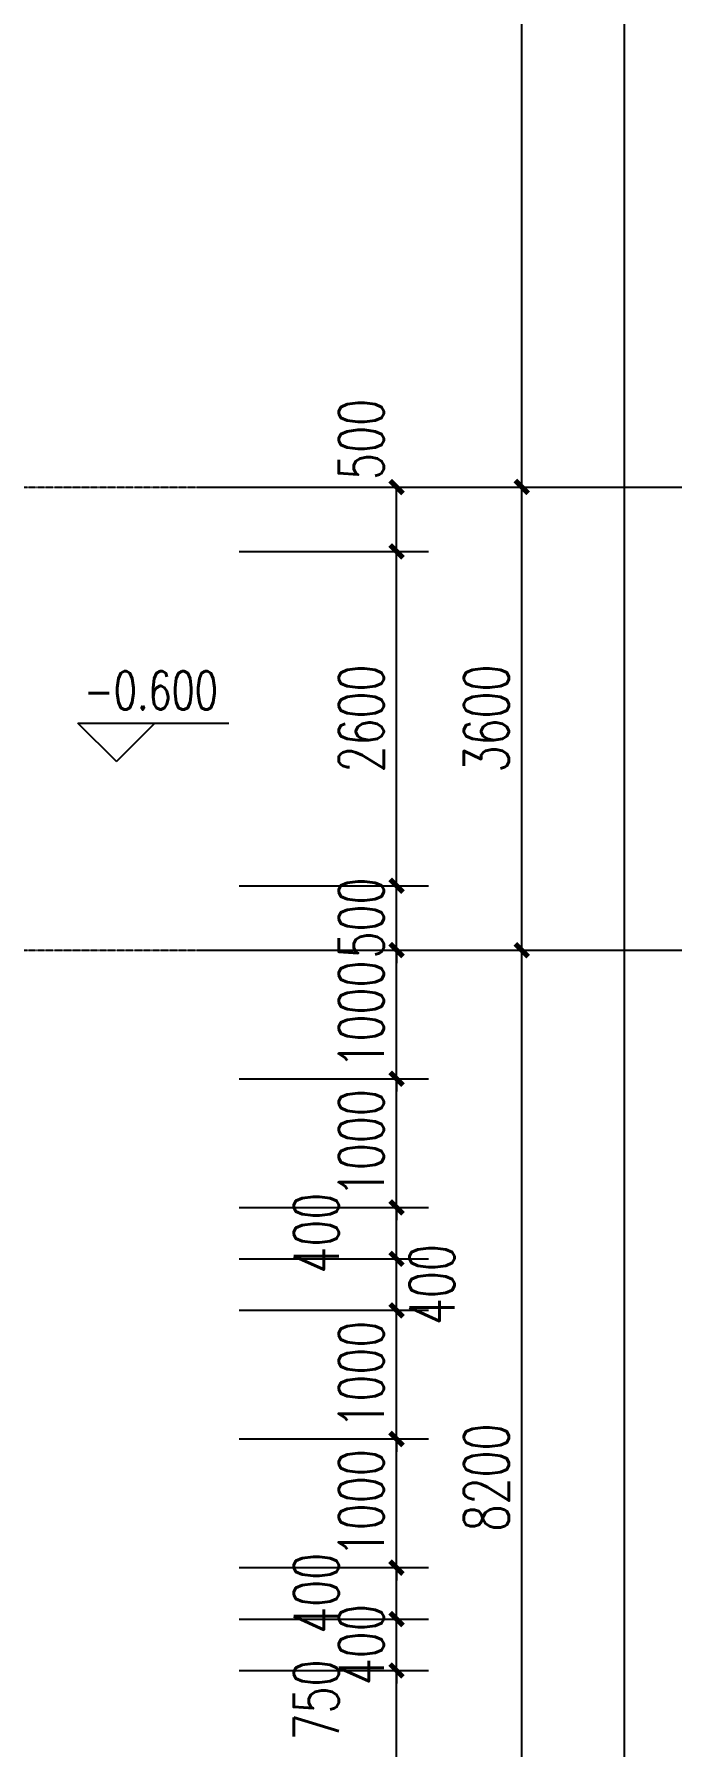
# Model space of a CAD drawing. Header units: millimetres. Extents: x 0 to 118900, y 0 to 84100.
# Drawn here: x 87703 to 92665, y 57597 to 70910 of the extents above; entities that cross this region are included whole.
import ezdxf

# ---------------------------------------------------------------- set-up
doc = ezdxf.new("R2010")
doc.units = ezdxf.units.MM
doc.linetypes.add('DOTE', pattern=[2.42, 2, -0.2, 0.02, -0.2])
for name, color, linetype in [('AXIS', 3, 'Continuous'), ('DIM_ELEV', 3, 'Continuous'), ('DOTE', 1, 'DOTE'), ('PUB_DIM', 3, 'Continuous'), ('PUB_TEXT', 7, 'Continuous')]:
    doc.layers.add(name, color=color, linetype=linetype)
doc.styles.add('_TCH_DIM', font='SIMPLEX', dxfattribs={"bigfont": 'GBCBIG'})
doc.styles.add('DIM_FONT', font='SIMPLEX', dxfattribs={"width": 0.7, "bigfont": 'GBCBIG'})
doc.dimstyles.new('_TCH_ARCH&&100', dxfattribs={"dimtxt": 350, "dimasz": 100, "dimexe": 250, "dimexo": 300, "dimgap": 100, "dimtad": 1, "dimdec": 0, "dimzin": 0, "dimdsep": 46, "dimtxsty": 'DIM_FONT', "dimblk": 'ARCHTICK', "dimcen": 0.09, "dimclrt": 7, "dimazin": 2, "dimtfac": 1, "dimtdec": 0, "dimtix": 1, "dimtmove": 2, "dimatfit": 3, "dimldrblk": 'ARCHTICK', "dimfxl": 1, "dimtolj": 1, "dimtzin": 0, "dimarcsym": 0})

# ---------------------------------------------------------------- blocks, each defined once
blk = doc.blocks.new('_ArchTick')
at = {"color": 0, "linetype": 'ByBlock', "const_width": 0.4}
blk.add_lwpolyline([(-0.5, -0.5), (0.5, 0.5)], dxfattribs=at)
blk = doc.blocks.new('*D77')
at = {"layer": 'AXIS', "color": 0, "lineweight": -2, "transparency": 16777216}
for p, q in [((796344, 1609853), (799594, 1609853)), ((799344, 1542653), (799344, 1609853)), ((796344, 1542653), (799594, 1542653))]:
    blk.add_line(p, q, dxfattribs=at)
at = {"layer": 'Defpoints', "color": 0, "transparency": 16777216}
for p in [(796044, 1609853), (799344, 1609853), (796044, 1542653)]:
    blk.add_point(p, dxfattribs=at)
at = {"layer": 'AXIS', "color": 0, "lineweight": -2, "transparency": 16777216, "xscale": 100, "yscale": 100, "zscale": 100}
for p, rotation in [((799344, 1609853), 90), ((799344, 1542653), 270)]:
    blk.add_blockref('_ArchTick', p, dxfattribs=dict(at, rotation=rotation))
at = {"layer": 'AXIS', "color": 7, "transparency": 16777216, "insert": (799069, 1576253), "char_height": 350, "attachment_point": 5, "rotation": 90, "style": 'DIM_FONT'}
blk.add_mtext('\\A1;67200', dxfattribs=at)
blk = doc.blocks.new('*D85')
at = {"layer": 'AXIS', "color": 0, "lineweight": -2, "transparency": 16777216}
for p, q in [((796344, 1598053), (798794, 1598053)), ((798544, 1589853), (798544, 1598053)), ((796344, 1589853), (798794, 1589853))]:
    blk.add_line(p, q, dxfattribs=at)
at = {"layer": 'Defpoints', "color": 0, "transparency": 16777216}
for p in [(796044, 1598053), (798544, 1598053), (796044, 1589853)]:
    blk.add_point(p, dxfattribs=at)
at = {"layer": 'AXIS', "color": 0, "lineweight": -2, "transparency": 16777216, "xscale": 100, "yscale": 100, "zscale": 100}
for p, rotation in [((798544, 1598053), 90), ((798544, 1589853), 270)]:
    blk.add_blockref('_ArchTick', p, dxfattribs=dict(at, rotation=rotation))
at = {"layer": 'AXIS', "color": 7, "transparency": 16777216, "insert": (798269, 1593953), "char_height": 350, "attachment_point": 5, "rotation": 90, "style": 'DIM_FONT'}
blk.add_mtext('\\A1;8200', dxfattribs=at)
blk = doc.blocks.new('*D86')
at = {"layer": 'AXIS', "color": 0, "lineweight": -2, "transparency": 16777216}
for p, q in [((796344, 1601653), (798794, 1601653)), ((798544, 1598053), (798544, 1601653)), ((796344, 1598053), (798794, 1598053))]:
    blk.add_line(p, q, dxfattribs=at)
at = {"layer": 'Defpoints', "color": 0, "transparency": 16777216}
for p in [(796044, 1601653), (798544, 1601653), (796044, 1598053)]:
    blk.add_point(p, dxfattribs=at)
at = {"layer": 'AXIS', "color": 0, "lineweight": -2, "transparency": 16777216, "xscale": 100, "yscale": 100, "zscale": 100}
for p, rotation in [((798544, 1601653), 90), ((798544, 1598053), 270)]:
    blk.add_blockref('_ArchTick', p, dxfattribs=dict(at, rotation=rotation))
at = {"layer": 'AXIS', "color": 7, "transparency": 16777216, "insert": (798269, 1599853), "char_height": 350, "attachment_point": 5, "rotation": 90, "style": 'DIM_FONT'}
blk.add_mtext('\\A1;3600', dxfattribs=at)
blk = doc.blocks.new('*D87')
at = {"layer": 'AXIS', "color": 0, "lineweight": -2, "transparency": 16777216}
for p, q in [((796344, 1609853), (798794, 1609853)), ((798544, 1601653), (798544, 1609853)), ((796344, 1601653), (798794, 1601653))]:
    blk.add_line(p, q, dxfattribs=at)
at = {"layer": 'Defpoints', "color": 0, "transparency": 16777216}
for p in [(796044, 1609853), (798544, 1609853), (796044, 1601653)]:
    blk.add_point(p, dxfattribs=at)
at = {"layer": 'AXIS', "color": 0, "lineweight": -2, "transparency": 16777216, "xscale": 100, "yscale": 100, "zscale": 100}
for p, rotation in [((798544, 1609853), 90), ((798544, 1601653), 270)]:
    blk.add_blockref('_ArchTick', p, dxfattribs=dict(at, rotation=rotation))
at = {"layer": 'AXIS', "color": 7, "transparency": 16777216, "insert": (798269, 1605753), "char_height": 350, "attachment_point": 5, "rotation": 90, "style": 'DIM_FONT'}
blk.add_mtext('\\A1;8200', dxfattribs=at)
blk = doc.blocks.new('*D263')
at = {"layer": 'Defpoints', "color": 0, "transparency": 16777216}
for p in [(88998, 58190), (90523, 58190), (88998, 57440)]:
    blk.add_point(p, dxfattribs=at)
at = {"layer": 'PUB_DIM', "color": 0, "lineweight": -2, "transparency": 16777216}
for p, q in [((89298, 58190), (90773, 58190)), ((90523, 57440), (90523, 58190)), ((89298, 57440), (90773, 57440))]:
    blk.add_line(p, q, dxfattribs=at)
at = {"layer": 'PUB_DIM', "color": 0, "lineweight": -2, "transparency": 16777216, "xscale": 100, "yscale": 100, "zscale": 100}
for p, rotation in [((90523, 58190), 90), ((90523, 57440), 270)]:
    blk.add_blockref('_ArchTick', p, dxfattribs=dict(at, rotation=rotation))
at = {"layer": 'PUB_DIM', "color": 7, "transparency": 16777216, "insert": (89898, 57960), "char_height": 350, "attachment_point": 5, "rotation": 90, "style": 'DIM_FONT'}
blk.add_mtext('\\A1;750', dxfattribs=at)
blk = doc.blocks.new('*D264')
at = {"layer": 'Defpoints', "color": 0, "transparency": 16777216}
for p in [(88998, 58590), (90523, 58590), (88998, 58190)]:
    blk.add_point(p, dxfattribs=at)
at = {"layer": 'PUB_DIM', "color": 0, "lineweight": -2, "transparency": 16777216}
for p, q in [((89298, 58590), (90773, 58590)), ((90523, 58590), (90523, 58690)), ((90523, 58190), (90523, 58590)), ((89298, 58190), (90773, 58190)), ((90523, 58190), (90523, 58090))]:
    blk.add_line(p, q, dxfattribs=at)
at = {"layer": 'PUB_DIM', "color": 0, "lineweight": -2, "transparency": 16777216, "xscale": 100, "yscale": 100, "zscale": 100}
for p, rotation in [((90523, 58590), 270), ((90523, 58190), 90)]:
    blk.add_blockref('_ArchTick', p, dxfattribs=dict(at, rotation=rotation))
at = {"layer": 'PUB_DIM', "color": 7, "transparency": 16777216, "insert": (90248, 58390), "char_height": 350, "attachment_point": 5, "rotation": 90, "style": 'DIM_FONT'}
blk.add_mtext('\\A1;400', dxfattribs=at)
blk = doc.blocks.new('*D265')
at = {"layer": 'Defpoints', "color": 0, "transparency": 16777216}
for p in [(88998, 58990), (90523, 58990), (88998, 58590)]:
    blk.add_point(p, dxfattribs=at)
at = {"layer": 'PUB_DIM', "color": 0, "lineweight": -2, "transparency": 16777216}
for p, q in [((89298, 58990), (90773, 58990)), ((90523, 58590), (90523, 58990)), ((89298, 58590), (90773, 58590))]:
    blk.add_line(p, q, dxfattribs=at)
at = {"layer": 'PUB_DIM', "color": 0, "lineweight": -2, "transparency": 16777216, "xscale": 100, "yscale": 100, "zscale": 100}
for p, rotation in [((90523, 58990), 90), ((90523, 58590), 270)]:
    blk.add_blockref('_ArchTick', p, dxfattribs=dict(at, rotation=rotation))
at = {"layer": 'PUB_DIM', "color": 7, "transparency": 16777216, "insert": (89898, 58790), "char_height": 350, "attachment_point": 5, "rotation": 90, "style": 'DIM_FONT'}
blk.add_mtext('\\A1;400', dxfattribs=at)
blk = doc.blocks.new('*D266')
at = {"layer": 'Defpoints', "color": 0, "transparency": 16777216}
for p in [(88998, 59990), (90523, 59990), (88998, 58990)]:
    blk.add_point(p, dxfattribs=at)
at = {"layer": 'PUB_DIM', "color": 0, "lineweight": -2, "transparency": 16777216}
for p, q in [((90523, 59990), (90523, 60090)), ((89298, 59990), (90773, 59990)), ((90523, 58990), (90523, 59990)), ((89298, 58990), (90773, 58990)), ((90523, 58990), (90523, 58890))]:
    blk.add_line(p, q, dxfattribs=at)
at = {"layer": 'PUB_DIM', "color": 0, "lineweight": -2, "transparency": 16777216, "xscale": 100, "yscale": 100, "zscale": 100}
for p, rotation in [((90523, 59990), 270), ((90523, 58990), 90)]:
    blk.add_blockref('_ArchTick', p, dxfattribs=dict(at, rotation=rotation))
at = {"layer": 'PUB_DIM', "color": 7, "transparency": 16777216, "insert": (90248, 59490), "char_height": 350, "attachment_point": 5, "rotation": 90, "style": 'DIM_FONT'}
blk.add_mtext('\\A1;1000', dxfattribs=at)
blk = doc.blocks.new('*D267')
at = {"layer": 'Defpoints', "color": 0, "transparency": 16777216}
for p in [(88998, 60990), (90523, 60990), (88998, 59990)]:
    blk.add_point(p, dxfattribs=at)
at = {"layer": 'PUB_DIM', "color": 0, "lineweight": -2, "transparency": 16777216}
for p, q in [((89298, 60990), (90773, 60990)), ((90523, 60990), (90523, 61090)), ((90523, 59990), (90523, 60990)), ((89298, 59990), (90773, 59990)), ((90523, 59990), (90523, 59890))]:
    blk.add_line(p, q, dxfattribs=at)
at = {"layer": 'PUB_DIM', "color": 0, "lineweight": -2, "transparency": 16777216, "xscale": 100, "yscale": 100, "zscale": 100}
for p, rotation in [((90523, 60990), 270), ((90523, 59990), 90)]:
    blk.add_blockref('_ArchTick', p, dxfattribs=dict(at, rotation=rotation))
at = {"layer": 'PUB_DIM', "color": 7, "transparency": 16777216, "insert": (90248, 60490), "char_height": 350, "attachment_point": 5, "rotation": 90, "style": 'DIM_FONT'}
blk.add_mtext('\\A1;1000', dxfattribs=at)
blk = doc.blocks.new('*D268')
at = {"layer": 'Defpoints', "color": 0, "transparency": 16777216}
for p in [(88998, 61390), (90523, 61390), (88998, 60990)]:
    blk.add_point(p, dxfattribs=at)
at = {"layer": 'PUB_DIM', "color": 0, "lineweight": -2, "transparency": 16777216}
for p, q in [((89298, 61390), (90773, 61390)), ((90523, 60990), (90523, 61390)), ((89298, 60990), (90773, 60990))]:
    blk.add_line(p, q, dxfattribs=at)
at = {"layer": 'PUB_DIM', "color": 0, "lineweight": -2, "transparency": 16777216, "xscale": 100, "yscale": 100, "zscale": 100}
for p, rotation in [((90523, 61390), 90), ((90523, 60990), 270)]:
    blk.add_blockref('_ArchTick', p, dxfattribs=dict(at, rotation=rotation))
at = {"layer": 'PUB_DIM', "color": 7, "transparency": 16777216, "insert": (90798, 61190), "char_height": 350, "attachment_point": 5, "rotation": 90, "style": 'DIM_FONT'}
blk.add_mtext('\\A1;400', dxfattribs=at)
blk = doc.blocks.new('*D269')
at = {"layer": 'Defpoints', "color": 0, "transparency": 16777216}
for p in [(88998, 61790), (90523, 61790), (88998, 61390)]:
    blk.add_point(p, dxfattribs=at)
at = {"layer": 'PUB_DIM', "color": 0, "lineweight": -2, "transparency": 16777216}
for p, q in [((89298, 61790), (90773, 61790)), ((90523, 61390), (90523, 61790)), ((89298, 61390), (90773, 61390))]:
    blk.add_line(p, q, dxfattribs=at)
at = {"layer": 'PUB_DIM', "color": 0, "lineweight": -2, "transparency": 16777216, "xscale": 100, "yscale": 100, "zscale": 100}
for p, rotation in [((90523, 61790), 90), ((90523, 61390), 270)]:
    blk.add_blockref('_ArchTick', p, dxfattribs=dict(at, rotation=rotation))
at = {"layer": 'PUB_DIM', "color": 7, "transparency": 16777216, "insert": (89898, 61590), "char_height": 350, "attachment_point": 5, "rotation": 90, "style": 'DIM_FONT'}
blk.add_mtext('\\A1;400', dxfattribs=at)
blk = doc.blocks.new('*D270')
at = {"layer": 'Defpoints', "color": 0, "transparency": 16777216}
for p in [(88998, 62790), (90523, 62790), (88998, 61790)]:
    blk.add_point(p, dxfattribs=at)
at = {"layer": 'PUB_DIM', "color": 0, "lineweight": -2, "transparency": 16777216}
for p, q in [((90523, 62790), (90523, 62890)), ((89298, 62790), (90773, 62790)), ((90523, 61790), (90523, 62790)), ((89298, 61790), (90773, 61790)), ((90523, 61790), (90523, 61690))]:
    blk.add_line(p, q, dxfattribs=at)
at = {"layer": 'PUB_DIM', "color": 0, "lineweight": -2, "transparency": 16777216, "xscale": 100, "yscale": 100, "zscale": 100}
for p, rotation in [((90523, 62790), 270), ((90523, 61790), 90)]:
    blk.add_blockref('_ArchTick', p, dxfattribs=dict(at, rotation=rotation))
at = {"layer": 'PUB_DIM', "color": 7, "transparency": 16777216, "insert": (90248, 62290), "char_height": 350, "attachment_point": 5, "rotation": 90, "style": 'DIM_FONT'}
blk.add_mtext('\\A1;1000', dxfattribs=at)
blk = doc.blocks.new('*D271')
at = {"layer": 'Defpoints', "color": 0, "transparency": 16777216}
for p in [(88998, 63790), (90523, 63790), (88998, 62790)]:
    blk.add_point(p, dxfattribs=at)
at = {"layer": 'PUB_DIM', "color": 0, "lineweight": -2, "transparency": 16777216}
for p, q in [((89298, 63790), (90773, 63790)), ((90523, 63790), (90523, 63890)), ((90523, 62790), (90523, 63790)), ((89298, 62790), (90773, 62790)), ((90523, 62790), (90523, 62690))]:
    blk.add_line(p, q, dxfattribs=at)
at = {"layer": 'PUB_DIM', "color": 0, "lineweight": -2, "transparency": 16777216, "xscale": 100, "yscale": 100, "zscale": 100}
for p, rotation in [((90523, 63790), 270), ((90523, 62790), 90)]:
    blk.add_blockref('_ArchTick', p, dxfattribs=dict(at, rotation=rotation))
at = {"layer": 'PUB_DIM', "color": 7, "transparency": 16777216, "insert": (90248, 63290), "char_height": 350, "attachment_point": 5, "rotation": 90, "style": 'DIM_FONT'}
blk.add_mtext('\\A1;1000', dxfattribs=at)
blk = doc.blocks.new('*D272')
at = {"layer": 'Defpoints', "color": 0, "transparency": 16777216}
for p in [(88998, 64290), (90523, 64290), (88998, 63790)]:
    blk.add_point(p, dxfattribs=at)
at = {"layer": 'PUB_DIM', "color": 0, "lineweight": -2, "transparency": 16777216}
for p, q in [((90523, 64290), (90523, 64390)), ((89298, 64290), (90773, 64290)), ((90523, 63790), (90523, 64290)), ((89298, 63790), (90773, 63790)), ((90523, 63790), (90523, 63690))]:
    blk.add_line(p, q, dxfattribs=at)
at = {"layer": 'PUB_DIM', "color": 0, "lineweight": -2, "transparency": 16777216, "xscale": 100, "yscale": 100, "zscale": 100}
for p, rotation in [((90523, 64290), 270), ((90523, 63790), 90)]:
    blk.add_blockref('_ArchTick', p, dxfattribs=dict(at, rotation=rotation))
at = {"layer": 'PUB_DIM', "color": 7, "transparency": 16777216, "insert": (90248, 64040), "char_height": 350, "attachment_point": 5, "rotation": 90, "style": 'DIM_FONT'}
blk.add_mtext('\\A1;500', dxfattribs=at)
blk = doc.blocks.new('*D273')
at = {"layer": 'Defpoints', "color": 0, "transparency": 16777216}
for p in [(88998, 66890), (90523, 66890), (88998, 64290)]:
    blk.add_point(p, dxfattribs=at)
at = {"layer": 'PUB_DIM', "color": 0, "lineweight": -2, "transparency": 16777216}
for p, q in [((89298, 66890), (90773, 66890)), ((90523, 64290), (90523, 66890)), ((89298, 64290), (90773, 64290))]:
    blk.add_line(p, q, dxfattribs=at)
at = {"layer": 'PUB_DIM', "color": 0, "lineweight": -2, "transparency": 16777216, "xscale": 100, "yscale": 100, "zscale": 100}
for p, rotation in [((90523, 66890), 90), ((90523, 64290), 270)]:
    blk.add_blockref('_ArchTick', p, dxfattribs=dict(at, rotation=rotation))
at = {"layer": 'PUB_DIM', "color": 7, "transparency": 16777216, "insert": (90248, 65590), "char_height": 350, "attachment_point": 5, "rotation": 90, "style": 'DIM_FONT'}
blk.add_mtext('\\A1;2600', dxfattribs=at)
blk = doc.blocks.new('*D274')
at = {"layer": 'Defpoints', "color": 0, "transparency": 16777216}
for p in [(88998, 67390), (90523, 67390), (88998, 66890)]:
    blk.add_point(p, dxfattribs=at)
at = {"layer": 'PUB_DIM', "color": 0, "lineweight": -2, "transparency": 16777216}
for p, q in [((89298, 67390), (90773, 67390)), ((90523, 66890), (90523, 67390)), ((89298, 66890), (90773, 66890))]:
    blk.add_line(p, q, dxfattribs=at)
at = {"layer": 'PUB_DIM', "color": 0, "lineweight": -2, "transparency": 16777216, "xscale": 100, "yscale": 100, "zscale": 100}
for p, rotation in [((90523, 67390), 90), ((90523, 66890), 270)]:
    blk.add_blockref('_ArchTick', p, dxfattribs=dict(at, rotation=rotation))
at = {"layer": 'PUB_DIM', "color": 7, "transparency": 16777216, "insert": (90248, 67760), "char_height": 350, "attachment_point": 5, "rotation": 90, "style": 'DIM_FONT'}
blk.add_mtext('\\A1;500', dxfattribs=at)
blk = doc.blocks.new('AXIS-NET-07')
at = {"layer": 'AXIS'}
for p, q in [((796044, 1601652.8), (800044, 1601652.8)), ((796044, 1598052.8), (800044, 1598052.8))]:
    blk.add_line(p, q, dxfattribs=at)
at = {"layer": 'DOTE'}
for p, q in [((716444, 1601652.8), (796044, 1601652.8)), ((716444, 1598052.8), (796044, 1598052.8))]:
    blk.add_line(p, q, dxfattribs=at)
at = {"layer": 'AXIS'}
for p1, p2, distance, picture, middle in [((796044, 1542652.8), (796044, 1609852.8), -3300, '*D77', (799069, 1576252.8)), ((796044, 1601652.8), (796044, 1609852.8), -2500, '*D87', (798269, 1605752.8)), ((796044, 1598052.8), (796044, 1601652.8), -2500, '*D86', (798269, 1599852.8)), ((796044, 1589852.8), (796044, 1598052.8), -2500, '*D85', (798269, 1593952.8))]:
    dim = blk.add_aligned_dim(p1=p1, p2=p2, distance=distance, dimstyle='_TCH_ARCH&&100', dxfattribs=at)
    dim.commit()
    dim.dimension.update_dxf_attribs({"geometry": picture, "text_midpoint": middle})

msp = doc.modelspace()

# ---------------------------------------------------------------- linework, layer by layer
at = {"layer": 'DIM_ELEV'}
for p, q in [((88343.2, 65255.3), (88043.2, 65555.3)), ((88043.2, 65555.3), (89218.4, 65555.3)), ((88343.2, 65255.3), (88643.2, 65555.3))]:
    msp.add_line(p, q, dxfattribs=at)

# ---------------------------------------------------------------- block references
at = {"layer": 'DOTE'}
msp.add_blockref('AXIS-NET-07', (-707046.5, -1534262.9), dxfattribs=at)

# ---------------------------------------------------------------- texts
at = {"layer": 'PUB_TEXT', "style": '_TCH_DIM', "width": 0.705882}
msp.add_text('-0.600', height=297.5, dxfattribs=at).set_placement((88088.4, 65660.3))

# ---------------------------------------------------------------- dimensions: what is measured, and where the dimension line sits
at = {"layer": 'PUB_DIM'}
for base, p1, p2, picture, middle in [((90522.6, 67389.9), (88997.6, 66889.9), (88997.6, 67389.9), '*D274', (90247.6, 67759.9)), ((90522.6, 61790), (88997.6, 61390), (88997.6, 61790), '*D269', (89897.6, 61590)), ((90522.6, 61390), (88997.6, 60990), (88997.6, 61390), '*D268', (90797.6, 61190)), ((90522.6, 58990), (88997.6, 58590), (88997.6, 58990), '*D265', (89897.6, 58790)), ((90522.6, 58190), (88997.6, 57439.9), (88997.6, 58190), '*D263', (89897.6, 57959.9))]:
    dim = msp.add_linear_dim(base=base, p1=p1, p2=p2, angle=90, dimstyle='_TCH_ARCH&&100', dxfattribs=at)
    dim.commit()
    dim.dimension.update_dxf_attribs({"geometry": picture, "text_midpoint": middle, "dimtype": 161})
for p1, p2, picture, middle in [((88997.6, 64289.9), (88997.6, 66889.9), '*D273', (90247.6, 65589.9)), ((88997.6, 63789.9), (88997.6, 64289.9), '*D272', (90247.6, 64039.9)), ((88997.6, 62790), (88997.6, 63789.9), '*D271', (90247.6, 63289.9)), ((88997.6, 61790), (88997.6, 62790), '*D270', (90247.6, 62290)), ((88997.6, 59990), (88997.6, 60990), '*D267', (90247.6, 60490)), ((88997.6, 58990), (88997.6, 59990), '*D266', (90247.6, 59490)), ((88997.6, 58190), (88997.6, 58590), '*D264', (90247.6, 58390))]:
    dim = msp.add_aligned_dim(p1=p1, p2=p2, distance=-1525, dimstyle='_TCH_ARCH&&100', dxfattribs=at)
    dim.commit()
    dim.dimension.update_dxf_attribs({"geometry": picture, "text_midpoint": middle})

doc.saveas('drawing.dxf')
